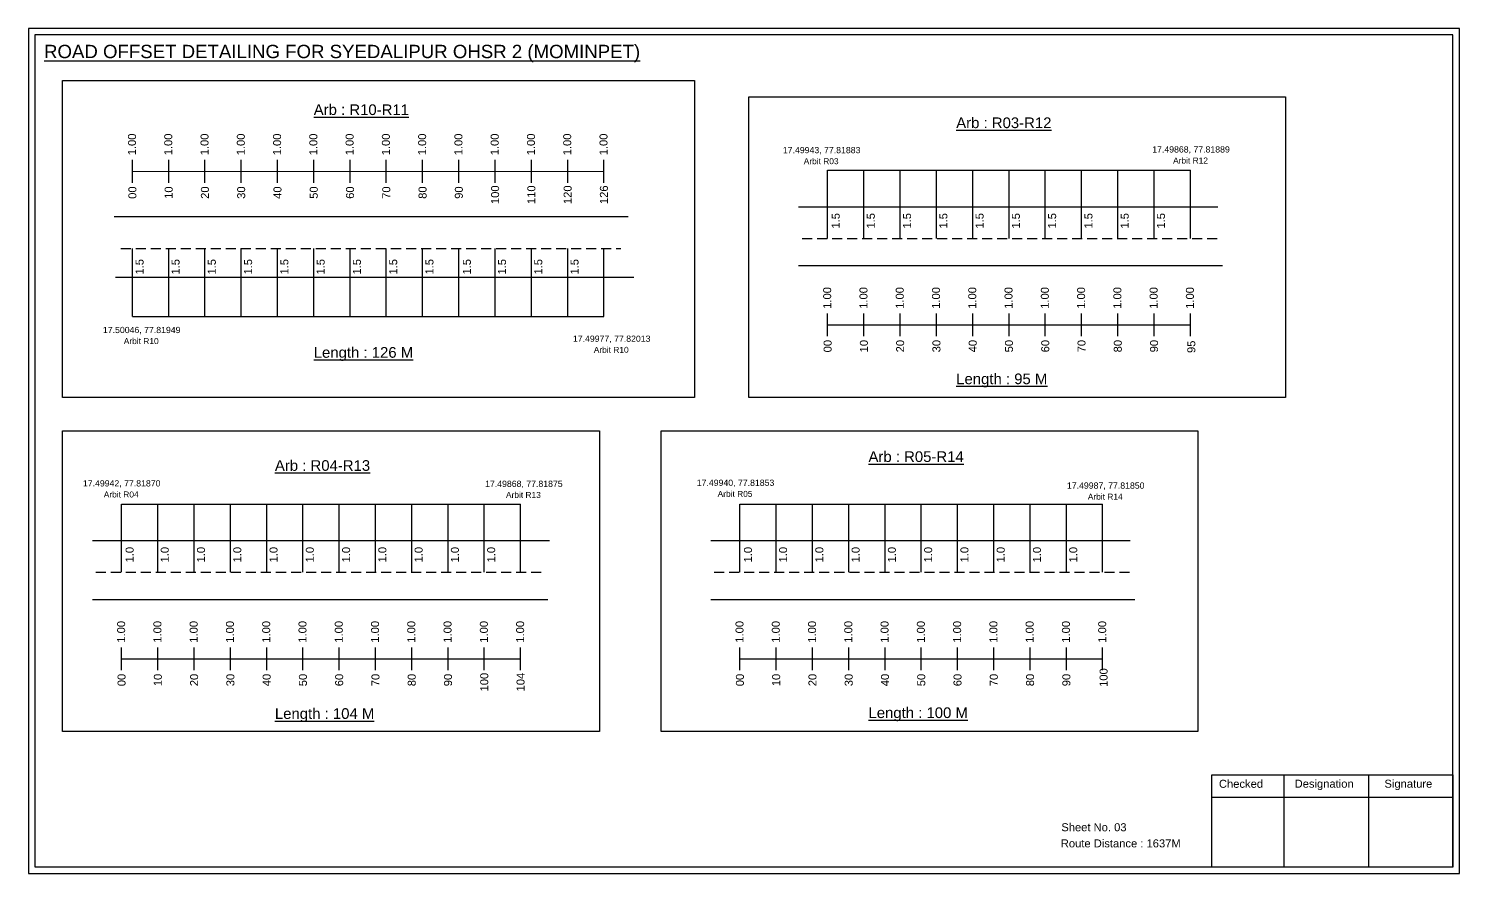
# Model space of a CAD drawing. Header units: inches. Extents: x 183 to 3615, y 59 to 1196.
# Drawn here: x 1667 to 2204, y 59 to 376 of the extents above; entities that cross this region are included whole.
import ezdxf

# ---------------------------------------------------------------- set-up
doc = ezdxf.new("R2010")
doc.units = ezdxf.units.IN
doc.header["$MEASUREMENT"] = 0
doc.linetypes.add('DASHED2', pattern=[0.375, 0.25, -0.125])
doc.layers.add('PDF_Geometry', color=7, linetype='Continuous')
doc.layers.add('PDF_Text', color=5, linetype='Continuous')
doc.styles.add('PDF Arial', font='arial.ttf')
doc.styles.get("Standard").update_dxf_attribs({"font": 'arial.ttf'})

msp = doc.modelspace()

# ---------------------------------------------------------------- linework, layer by layer
at = {"color": 217, "true_color": 0x93278f}
for p, q in [((1706.09, 318.27), (1706.09, 326.83)), ((1706.09, 322.54), (1882.89, 322.66)), ((1719.69, 318.27), (1719.69, 326.83)), ((1733.29, 318.27), (1733.29, 326.83)), ((1746.89, 318.27), (1746.89, 326.83)), ((1760.49, 318.27), (1760.49, 326.83)), ((1774.09, 318.27), (1774.09, 326.83)), ((1787.69, 318.27), (1787.69, 326.83)), ((1801.29, 318.27), (1801.29, 326.83)), ((1814.89, 318.27), (1814.89, 326.83)), ((1828.49, 318.27), (1828.49, 326.83)), ((1842.09, 318.27), (1842.09, 326.83)), ((1855.69, 318.27), (1855.69, 326.83)), ((1869.29, 318.27), (1869.29, 326.83)), ((1882.89, 318.27), (1882.89, 326.83)), ((1966.77, 260.72), (1966.77, 269.27)), ((1980.37, 260.72), (1980.37, 269.27)), ((1993.97, 260.72), (1993.97, 269.27)), ((2007.57, 260.72), (2007.57, 269.27)), ((2021.17, 260.72), (2021.17, 269.27)), ((2034.77, 260.72), (2034.77, 269.27)), ((2048.37, 260.72), (2048.37, 269.27)), ((2061.97, 260.72), (2061.97, 269.27)), ((2075.57, 260.72), (2075.57, 269.27)), ((2089.17, 260.72), (2089.17, 269.27)), ((2102.77, 260.72), (2102.77, 269.27)), ((1966.77, 264.98), (2102.77, 265.01)), ((1702.03, 135.54), (1702.03, 144.1)), ((1702.03, 139.81), (1851.63, 139.84)), ((1715.63, 135.54), (1715.63, 144.1)), ((1729.23, 135.54), (1729.23, 144.1)), ((1742.83, 135.54), (1742.83, 144.1)), ((1756.43, 135.54), (1756.43, 144.1)), ((1770.03, 135.54), (1770.03, 144.1)), ((1783.63, 135.54), (1783.63, 144.1)), ((1797.23, 135.54), (1797.23, 144.1)), ((1810.83, 135.54), (1810.83, 144.1)), ((1824.43, 135.54), (1824.43, 144.1)), ((1838.03, 135.54), (1838.03, 144.1)), ((1851.63, 135.54), (1851.63, 144.1)), ((1933.88, 135.54), (1933.88, 144.1)), ((1933.88, 139.81), (2069.88, 139.84)), ((1947.48, 135.54), (1947.48, 144.1)), ((1961.08, 135.54), (1961.08, 144.1)), ((1974.68, 135.54), (1974.68, 144.1)), ((1988.28, 135.54), (1988.28, 144.1)), ((2001.88, 135.54), (2001.88, 144.1)), ((2015.48, 135.54), (2015.48, 144.1)), ((2029.08, 135.54), (2029.08, 144.1)), ((2042.68, 135.54), (2042.68, 144.1)), ((2056.28, 135.54), (2056.28, 144.1)), ((2069.88, 135.54), (2069.88, 144.1))]:
    msp.add_line(p, q, dxfattribs=at)
at = {"color": 5}
for p, q in [((1966.77, 322.95), (2102.77, 322.95)), ((1706.09, 268.13), (1882.89, 268.13)), ((1702.03, 197.78), (1851.63, 197.78)), ((1933.88, 197.78), (2069.88, 197.78))]:
    msp.add_line(p, q, dxfattribs=at)
for p, q in [((1966.77, 297.41), (1966.77, 322.95)), ((1980.37, 297.41), (1980.37, 322.95)), ((1993.97, 297.41), (1993.97, 322.95)), ((2007.57, 297.41), (2007.57, 322.95)), ((2021.17, 297.41), (2021.17, 322.95)), ((2034.77, 297.41), (2034.77, 322.95)), ((2048.37, 297.41), (2048.37, 322.95)), ((2061.97, 297.41), (2061.97, 322.95)), ((2075.57, 297.41), (2075.57, 322.95)), ((2089.17, 297.41), (2089.17, 322.95)), ((2102.77, 297.41), (2102.77, 322.95)), ((1955.89, 309.3), (2113.05, 309.3)), ((1891.95, 305.55), (1699.24, 305.55)), ((1706.09, 268.13), (1706.09, 293.66)), ((1719.69, 268.13), (1719.69, 293.66)), ((1733.29, 268.13), (1733.29, 293.66)), ((1746.89, 268.13), (1746.89, 293.66)), ((1760.49, 268.13), (1760.49, 293.66)), ((1774.09, 268.13), (1774.09, 293.66)), ((1787.69, 268.13), (1787.69, 293.66)), ((1801.29, 268.13), (1801.29, 293.66)), ((1814.89, 268.13), (1814.89, 293.66)), ((1828.49, 268.13), (1828.49, 293.66)), ((1842.09, 268.13), (1842.09, 293.66)), ((1855.69, 268.13), (1855.69, 293.66)), ((1869.29, 268.13), (1869.29, 293.66)), ((1882.89, 268.13), (1882.89, 293.66)), ((2114.87, 287.11), (1955.89, 287.11)), ((1699.68, 282.86), (1707.74, 282.86)), ((1707.74, 282.86), (1894.08, 282.86)), ((1702.03, 172.24), (1702.03, 197.78)), ((1715.63, 172.24), (1715.63, 197.78)), ((1729.23, 172.24), (1729.23, 197.78)), ((1742.83, 172.24), (1742.83, 197.78)), ((1756.43, 172.24), (1756.43, 197.78)), ((1770.03, 172.24), (1770.03, 197.78)), ((1783.63, 172.24), (1783.63, 197.78)), ((1797.23, 172.24), (1797.23, 197.78)), ((1810.83, 172.24), (1810.83, 197.78)), ((1824.43, 172.24), (1824.43, 197.78)), ((1838.03, 172.24), (1838.03, 197.78)), ((1851.63, 172.24), (1851.63, 197.78)), ((1933.88, 172.24), (1933.88, 197.78)), ((1947.48, 172.24), (1947.48, 197.78)), ((1961.08, 172.24), (1961.08, 197.78)), ((1974.68, 172.24), (1974.68, 197.78)), ((1988.28, 172.24), (1988.28, 197.78)), ((2001.88, 172.24), (2001.88, 197.78)), ((2015.48, 172.24), (2015.48, 197.78)), ((2029.08, 172.24), (2029.08, 197.78)), ((2042.68, 172.24), (2042.68, 197.78)), ((2056.28, 172.24), (2056.28, 197.78)), ((2069.88, 172.24), (2069.88, 197.78)), ((1691.15, 184.13), (1862.51, 184.13)), ((1923, 184.13), (2080.16, 184.13)), ((1861.82, 161.94), (1691.15, 161.94)), ((2081.98, 161.94), (1923, 161.94))]:
    msp.add_line(p, q)
at = {"linetype": 'DASHED2', "ltscale": 15}
for p, q in [((1957.16, 297.41), (2113.05, 297.41)), ((1701.79, 293.66), (1889.18, 293.66)), ((1692.42, 172.24), (1860.03, 172.24)), ((1924.27, 172.24), (2080.16, 172.24))]:
    msp.add_line(p, q, dxfattribs=at)
for points in [[(1679.93, 356.58), (1916.89, 356.58), (1916.89, 237.75), (1679.93, 237.75)], [(1937.17, 350.43), (2138.41, 350.43), (2138.41, 237.75), (1937.17, 237.75)], [(1679.93, 225.26), (1881.17, 225.26), (1881.17, 112.58), (1679.93, 112.58)], [(1904.29, 225.26), (2105.52, 225.26), (2105.52, 112.58), (1904.29, 112.58)]]:
    msp.add_lwpolyline(points, close=True)
at = {"layer": 'PDF_Geometry'}
for points in [[(1667.16, 376.06), (1667.16, 59.35), (2203.64, 59.35), (2203.64, 376.06)], [(1669.49, 373.74), (1669.49, 61.77), (2201.22, 61.77), (2201.22, 373.74)]]:
    msp.add_lwpolyline(points, close=True, dxfattribs=at)
at = {"layer": 'PDF_Geometry', "color": 242, "true_color": 0xcc1f26}
msp.add_lwpolyline([(2201.22, 61.68), (2110.87, 61.68), (2110.87, 96.29), (2201.22, 96.29)], close=True, dxfattribs=at)
for points in [[(2137.86, 96.29), (2137.86, 61.68)], [(2169.58, 96.29), (2169.58, 61.68)], [(2110.87, 87.92), (2201.22, 87.92)]]:
    msp.add_lwpolyline(points, dxfattribs=at)

# ---------------------------------------------------------------- texts
at = {"color": 242, "true_color": 0xcd2027}
for s, height, p in [('%%UROAD OFFSET DETAILING FOR SYEDALIPUR OHSR 2 (MOMINPET)', 5, (1672.94, 364.99)), ('%%UArb : R10-R11', 4, (1774.07, 343.67)), ('%%UArb : R03-R12', 4, (2014.97, 338.76)), ('%%ULength : 126 M', 4, (1774.07, 252.67)), ('%%ULength : 95 M', 4, (2014.97, 242.76)), ('%%UArb : R05-R14', 4, (1982.08, 213.59)), ('%%UArb : R04-R13', 4, (1759.51, 210.27)), ('%%ULength : 104 M', 4, (1759.51, 117.27)), ('%%ULength : 100 M', 4, (1982.08, 117.59))]:
    msp.add_text(s, height=height, dxfattribs=at).set_placement(p)
at = {"color": 217, "true_color": 0x93278f}
for s, p in [('1.00', (1707.42, 328.57)), ('1.00', (1721.02, 328.57)), ('1.00', (1734.62, 328.57)), ('1.00', (1748.22, 328.57)), ('1.00', (1761.82, 328.57)), ('1.00', (1775.42, 328.57)), ('1.00', (1789.02, 328.57)), ('1.00', (1802.62, 328.57)), ('1.00', (1816.22, 328.57)), ('1.00', (1829.82, 328.57)), ('1.00', (1843.42, 328.57)), ('1.00', (1857.02, 328.57)), ('1.00', (1870.62, 328.57)), ('1.00', (1884.22, 328.57)), ('00', (1707.57, 312.25)), ('10', (1721.17, 312.25)), ('20', (1734.77, 312.25)), ('30', (1748.37, 312.25)), ('40', (1761.97, 312.25)), ('50', (1775.57, 312.25)), ('60', (1789.17, 312.25)), ('70', (1802.77, 312.25)), ('80', (1816.37, 312.25)), ('90', (1829.97, 312.25)), ('100', (1843.57, 310.29)), ('110', (1857.17, 310.29)), ('120', (1870.77, 310.29)), ('126', (1884.37, 310.29)), ('1.00', (1968.09, 271.01)), ('1.00', (1981.69, 271.01)), ('1.00', (1995.29, 271.01)), ('1.00', (2008.89, 271.01)), ('1.00', (2022.49, 271.01)), ('1.00', (2036.09, 271.01)), ('1.00', (2049.69, 271.01)), ('1.00', (2063.29, 271.01)), ('1.00', (2076.89, 271.01)), ('1.00', (2090.49, 271.01)), ('1.00', (2104.09, 271.01)), ('00', (1968.25, 254.69)), ('10', (1981.85, 254.69)), ('20', (1995.45, 254.69)), ('30', (2009.05, 254.69)), ('40', (2022.65, 254.69)), ('50', (2036.25, 254.69)), ('60', (2049.85, 254.69)), ('70', (2063.45, 254.69)), ('80', (2077.05, 254.69)), ('90', (2090.65, 254.69)), ('95', (2104.62, 254.44)), ('1.00', (1703.35, 145.84)), ('1.00', (1716.95, 145.84)), ('1.00', (1730.55, 145.84)), ('1.00', (1744.15, 145.84)), ('1.00', (1757.75, 145.84)), ('1.00', (1771.35, 145.84)), ('1.00', (1784.95, 145.84)), ('1.00', (1798.55, 145.84)), ('1.00', (1812.15, 145.84)), ('1.00', (1825.75, 145.84)), ('1.00', (1839.35, 145.84)), ('1.00', (1852.95, 145.84)), ('1.00', (1935.21, 145.84)), ('1.00', (1948.81, 145.84)), ('1.00', (1962.41, 145.84)), ('1.00', (1976.01, 145.84)), ('1.00', (1989.61, 145.84)), ('1.00', (2003.21, 145.84)), ('1.00', (2016.81, 145.84)), ('1.00', (2030.41, 145.84)), ('1.00', (2044.01, 145.84)), ('1.00', (2057.61, 145.84)), ('1.00', (2071.21, 145.84)), ('100', (1839.51, 127.56)), ('104', (1853.11, 127.56)), ('100', (2071.73, 129.27)), ('00', (1703.51, 129.52)), ('10', (1717.11, 129.52)), ('20', (1730.71, 129.52)), ('30', (1744.31, 129.52)), ('40', (1757.91, 129.52)), ('50', (1771.51, 129.52)), ('60', (1785.11, 129.52)), ('70', (1798.71, 129.52)), ('80', (1812.31, 129.52)), ('90', (1825.91, 129.52)), ('00', (1935.36, 129.52)), ('10', (1948.96, 129.52)), ('20', (1962.56, 129.52)), ('30', (1976.16, 129.52)), ('40', (1989.76, 129.52)), ('50', (2003.36, 129.52)), ('60', (2016.96, 129.52)), ('70', (2030.56, 129.52)), ('80', (2044.16, 129.52)), ('90', (2057.76, 129.52))]:
    msp.add_text(s, height=3, rotation=90, dxfattribs=at).set_placement(p)
at = {"color": 5}
for s, height, p in [('17.49943, 77.81883', 2.34, (1949.97, 329.36)), ('Arbit R03', 2.246, (1957.79, 325.24)), ('17.49868, 77.81889', 2.34, (2088.47, 329.61)), ('Arbit R12', 2.246, (2096.29, 325.49)), ('17.50046, 77.81949', 2.34, (1695.03, 261.91)), ('Arbit R10', 2.246, (1702.85, 257.79)), ('17.49977, 77.82013', 2.34, (1871.25, 258.64)), ('Arbit R10', 2.246, (1879.07, 254.51)), ('17.49942, 77.81870', 2.34, (1687.52, 204.41)), ('17.49868, 77.81875', 2.34, (1838.32, 204.24)), ('17.49940, 77.81853', 2.34, (1917.69, 204.64)), ('17.49987, 77.81850', 2.34, (2056.49, 203.58)), ('Arbit R04', 2.246, (1695.34, 200.28)), ('Arbit R13', 2.246, (1846.14, 200.12)), ('Arbit R05', 2.246, (1925.51, 200.51)), ('Arbit R14', 2.246, (2064.31, 199.46))]:
    msp.add_text(s, height=height, dxfattribs=at).set_placement(p)
for s, p in [('1.5', (1971.28, 301.09)), ('1.5', (1984.44, 301.09)), ('1.5', (1998.04, 301.09)), ('1.5', (2011.64, 301.09)), ('1.5', (2025.24, 301.09)), ('1.5', (2038.84, 301.09)), ('1.5', (2052.44, 301.09)), ('1.5', (2066.04, 301.09)), ('1.5', (2079.64, 301.09)), ('1.5', (2093.24, 301.09)), ('1.5', (1710.27, 283.86)), ('1.5', (1723.76, 283.86)), ('1.5', (1737.36, 283.86)), ('1.5', (1750.96, 283.86)), ('1.5', (1764.56, 283.86)), ('1.5', (1778.16, 283.86)), ('1.5', (1791.76, 283.86)), ('1.5', (1805.36, 283.86)), ('1.5', (1818.96, 283.86)), ('1.5', (1832.98, 283.86)), ('1.5', (1846.16, 283.86)), ('1.5', (1859.76, 283.86)), ('1.5', (1873.36, 283.86)), ('1.0', (1706.54, 175.92)), ('1.0', (1719.7, 175.92)), ('1.0', (1733.3, 175.92)), ('1.0', (1746.9, 175.92)), ('1.0', (1760.5, 175.92)), ('1.0', (1774.1, 175.92)), ('1.0', (1787.7, 175.92)), ('1.0', (1801.3, 175.92)), ('1.0', (1814.9, 175.92)), ('1.0', (1828.5, 175.92)), ('1.0', (1842.1, 175.92)), ('1.0', (1938.39, 175.92)), ('1.0', (1951.55, 175.92)), ('1.0', (1965.15, 175.92)), ('1.0', (1978.75, 175.92)), ('1.0', (1992.35, 175.92)), ('1.0', (2005.95, 175.92)), ('1.0', (2019.55, 175.92)), ('1.0', (2033.15, 175.92)), ('1.0', (2046.75, 175.92)), ('1.0', (2060.35, 175.92))]:
    msp.add_text(s, height=3, rotation=90).set_placement(p)
for s, p in [('Sheet No. 03', (2054.37, 75.15)), ('Route Distance : 1637M', (2054.19, 69.1))]:
    msp.add_text(s, height=3).set_placement(p)
at = {"layer": 'PDF_Text', "color": 7, "attachment_point": 7, "style": 'PDF Arial'}
for s, insert, char_height in [('Checked', (2113.48, 91.4), 3.001), ('Designation', (2141.86, 90.57), 3.0006), ('Signature', (2175.54, 90.57), 3.001)]:
    msp.add_mtext(s, dxfattribs=dict(at, insert=insert, char_height=char_height))

doc.saveas('drawing.dxf')
